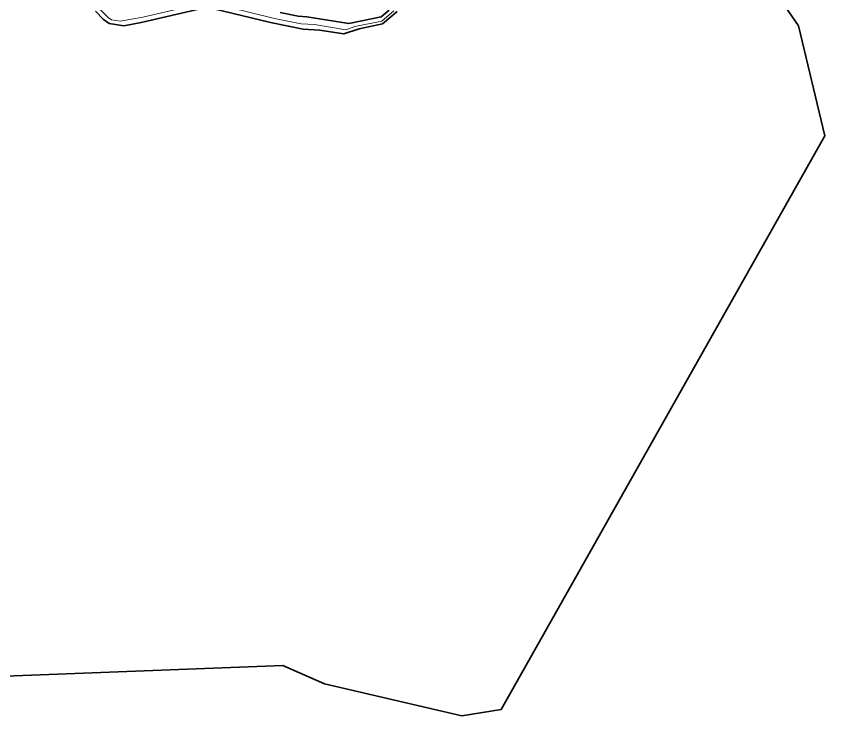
# Model space of a CAD drawing. Header units: millimetres. Extents: x -861324 to 439029, y -308065 to 694685.
# Drawn here: x -646021 to -547132, y -283090 to -197484 of the extents above; entities that cross this region are included whole.
import ezdxf

# ---------------------------------------------------------------- set-up
doc = ezdxf.new("R2010")
doc.units = ezdxf.units.MM
for name, color, linetype, lineweight in [('C-TOPO', 7, 'Continuous', 9), ('C-TOPO-MAJR', 7, 'Continuous', 35), ('C-TOPO-MINR', 7, 'Continuous', 9)]:
    doc.layers.add(name, color=color, linetype=linetype, lineweight=lineweight)

msp = doc.modelspace()

# ---------------------------------------------------------------- linework, layer by layer
at = {"layer": 'C-TOPO', "lineweight": 35}
for p, q in [((-550348, -198655), (-560527, -183998)), ((-623164, -196506), (-630735, -198273)), ((-614911, -198245), (-621868, -196575)), ((-635340, -197910), (-636338, -196889)), ((-599415, -196895), (-601225, -198430)), ((-634657, -198372), (-635340, -197910)), ((-632849, -198654), (-634657, -198372)), ((-630735, -198273), (-632849, -198654)), ((-610906, -199056), (-614911, -198245)), ((-601225, -198430), (-604071, -199016)), ((-547132, -212141), (-550348, -198655)), ((-608912, -199191), (-610906, -199056)), ((-605969, -199664), (-608912, -199191)), ((-604071, -199016), (-605969, -199664)), ((-586724, -282335), (-547132, -212141)), ((-687092, -279760), (-613392, -276917)), ((-613392, -276917), (-608313, -279162)), ((-608313, -279162), (-591518, -283090)), ((-591518, -283090), (-586724, -282335))]:
    msp.add_line(p, q, dxfattribs=at)
at = {"layer": 'C-TOPO-MAJR'}
for p, q in [((-601381, -197570), (-600397, -196735)), ((-613730, -197050), (-611553, -197491)), ((-611553, -197491), (-610469, -197564)), ((-610469, -197564), (-605352, -198387)), ((-605352, -198387), (-601381, -197570))]:
    msp.add_line(p, q, dxfattribs=at)
at = {"layer": 'C-TOPO-MINR'}
for p, q in [((-636067, -196329), (-634766, -197661)), ((-630544, -197601), (-624396, -196166)), ((-620074, -196397), (-614425, -197753)), ((-634766, -197661), (-634364, -197933)), ((-633300, -198099), (-630544, -197601)), ((-614425, -197753), (-611173, -198412)), ((-601289, -198076), (-599820, -196829)), ((-634364, -197933), (-633300, -198099)), ((-611173, -198412), (-609553, -198521)), ((-609553, -198521), (-605715, -199138)), ((-605715, -199138), (-604598, -198757)), ((-604598, -198757), (-601289, -198076))]:
    msp.add_line(p, q, dxfattribs=at)

doc.saveas('drawing.dxf')
